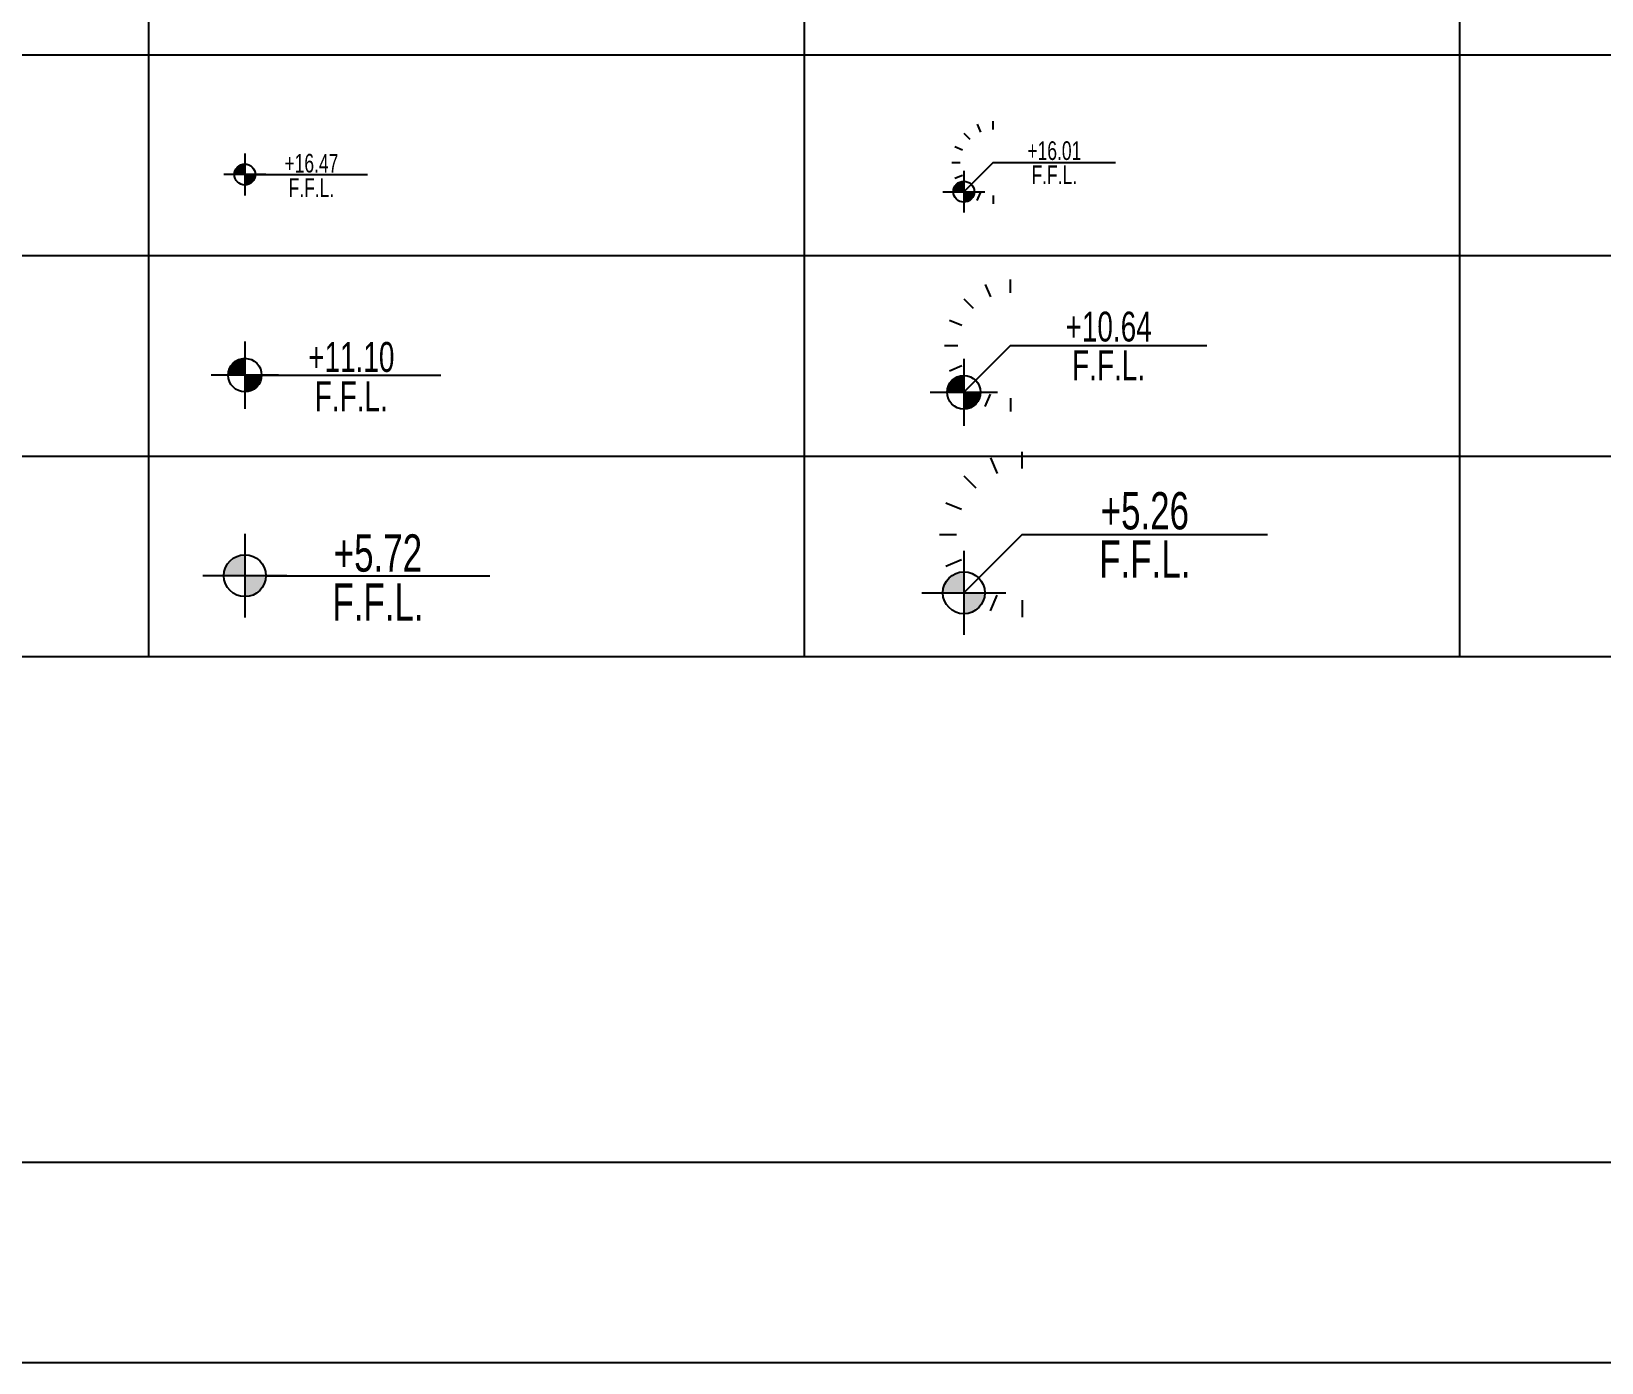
# Model space of a CAD drawing. Extents: x -1 to 478, y -15 to 369.
# Drawn here: x 248.46 to 290.56, y -15.38 to 20.31 of the extents above; entities that cross this region are included whole.
import ezdxf
from ezdxf.enums import TextEntityAlignment as Align

# ---------------------------------------------------------------- set-up
doc = ezdxf.new("R2010")
doc.units = 0
doc.header["$MEASUREMENT"] = 0
doc.layers.add('LA-GNRL-NOTES-Text-03', color=240, linetype='Continuous')
doc.layers.add('LA-GRAD-Spot Levels', color=242, linetype='Continuous')
doc.styles.add('TXT- (3)', font='gh-general font.shx', dxfattribs={"width": 0.7})

# ---------------------------------------------------------------- blocks, each defined once
blk = doc.blocks.new('PR-B-LA-GR-Auto Level-01')
for points in [[(0, 0.001125, 0.414214), (-0.001125, 0), (0, 0)], [(0, -0.001125, 0.414214), (0.001125, 0), (0, 0)]]:
    blk.add_hatch(color=256).paths.add_polyline_path(points)
for p, q in [((0, 0.00225), (0, -0.00225)), ((0.00225, 0), (-0.00225, 0)), ((0.001125, 0), (0.013144, 0))]:
    blk.add_line(p, q)
blk.add_circle((0, 0), 0.001125)
at = {"layer": 'LA-GNRL-NOTES-Text-03', "style": 'TXT- (3)', "width": 0.7}
blk.add_attdef('LEVEL', text='', height=0.002, dxfattribs=at).set_placement((0.007135, -0.000384), align=Align.BOTTOM_CENTER)
blk.add_attdef('TYPE', text='', height=0.002, dxfattribs=at).set_placement((0.007135, -0.000417), align=Align.TOP_CENTER)
blk = doc.blocks.new('PR-B-LA-GR-Auto Level-02')
for points in [[(0, 0.001125, 0.414214), (-0.001125, 0), (0, 0)], [(0, -0.001125, 0.414214), (0.001125, 0), (0, 0)]]:
    blk.add_hatch(color=256).paths.add_polyline_path(points)
for p, q in [((0.003135, 0.003135), (0.01628, 0.003135)), ((0, 0.00225), (0, -0.00225)), ((-0.00225, 0), (0.00225, 0))]:
    blk.add_line(p, q)
blk.add_lwpolyline([(0.003135, 0.003135), (0, 0)])
blk.add_circle((0, 0), 0.001125)
at = {"layer": 'DEFPOINTS', "color": 251}
for points in [[(0.001438, 0.007232), (0.001783, 0.0064)], [(0.003135, 0.006669), (0.003135, 0.007569)], [(0, 0.006271), (0.000636, 0.005634)], [(-0.000961, 0.004832), (-0.00013, 0.004488)], [(-0.001299, 0.003135), (-0.000399, 0.003135)], [(-0.000961, 0.001438), (-0.00013, 0.001783)], [(0.000636, 0.000636), (0, 0)], [(0.001438, -0.000961), (0.001783, -0.00013)], [(0.003135, -0.000399), (0.003135, -0.001299)]]:
    blk.add_lwpolyline(points, dxfattribs=at)
at = {"layer": 'LA-GNRL-NOTES-Text-03', "style": 'TXT- (3)', "width": 0.7}
blk.add_attdef('LEVEL', text='', height=0.002, dxfattribs=at).set_placement((0.009707, 0.002802), align=Align.BOTTOM_CENTER)
blk.add_attdef('TYPE', text='', height=0.002, dxfattribs=at).set_placement((0.009707, 0.00281), align=Align.TOP_CENTER)

msp = doc.modelspace()

# ---------------------------------------------------------------- linework, layer by layer
at = {"color": 220}
for points in [[(251.6043, 3.5475), (251.6043, 57.4401)], [(251.6043, 3.5475), (251.6043, 57.4401)], [(269.1807, 3.5475), (269.1807, 57.4401)], [(286.7571, 3.5475), (286.7571, 57.4401)], [(3.3053, 19.6808), (478.2768, 19.6808)], [(3.3053, 14.303), (478.2768, 14.303)], [(3.3053, 8.9253), (478.2768, 8.9253)], [(3.3053, 3.5475), (478.2768, 3.5475)], [(3.3053, -10.0042), (478.2768, -10.0042)], [(3.3053, -15.382), (478.2768, -15.382)]]:
    msp.add_lwpolyline(points, dxfattribs=at)

# ---------------------------------------------------------------- block references
at = {"layer": 'LA-GRAD-Spot Levels'}
for name, p, xscale, yscale, zscale, values in [('PR-B-LA-GR-Auto Level-02', (273.457, 16.0133), 250, 250, 250, {'LEVEL': '+16.01', 'TYPE': 'F.F.L.'}), ('PR-B-LA-GR-Auto Level-01', (254.1798, 16.4729), 250, 250, 250, {'LEVEL': '+16.47', 'TYPE': 'F.F.L.'}), ('PR-B-LA-GR-Auto Level-02', (273.457, 10.6355), 400, 400, 400, {'LEVEL': '+10.64', 'TYPE': 'F.F.L.'}), ('PR-B-LA-GR-Auto Level-01', (254.1798, 11.0952), 400, 400, 400, {'LEVEL': '+11.10', 'TYPE': 'F.F.L.'}), ('PR-B-LA-GR-Auto Level-02', (273.457, 5.2578), 500, 500, 500, {'LEVEL': '+5.26', 'TYPE': 'F.F.L.'}), ('PR-B-LA-GR-Auto Level-01', (254.1798, 5.7174), 500, 500, 500, {'LEVEL': '+5.72', 'TYPE': 'F.F.L.'})]:
    msp.add_blockref(name, p, dxfattribs=dict(at, xscale=xscale, yscale=yscale, zscale=zscale)).add_auto_attribs(values)

doc.saveas('drawing.dxf')
